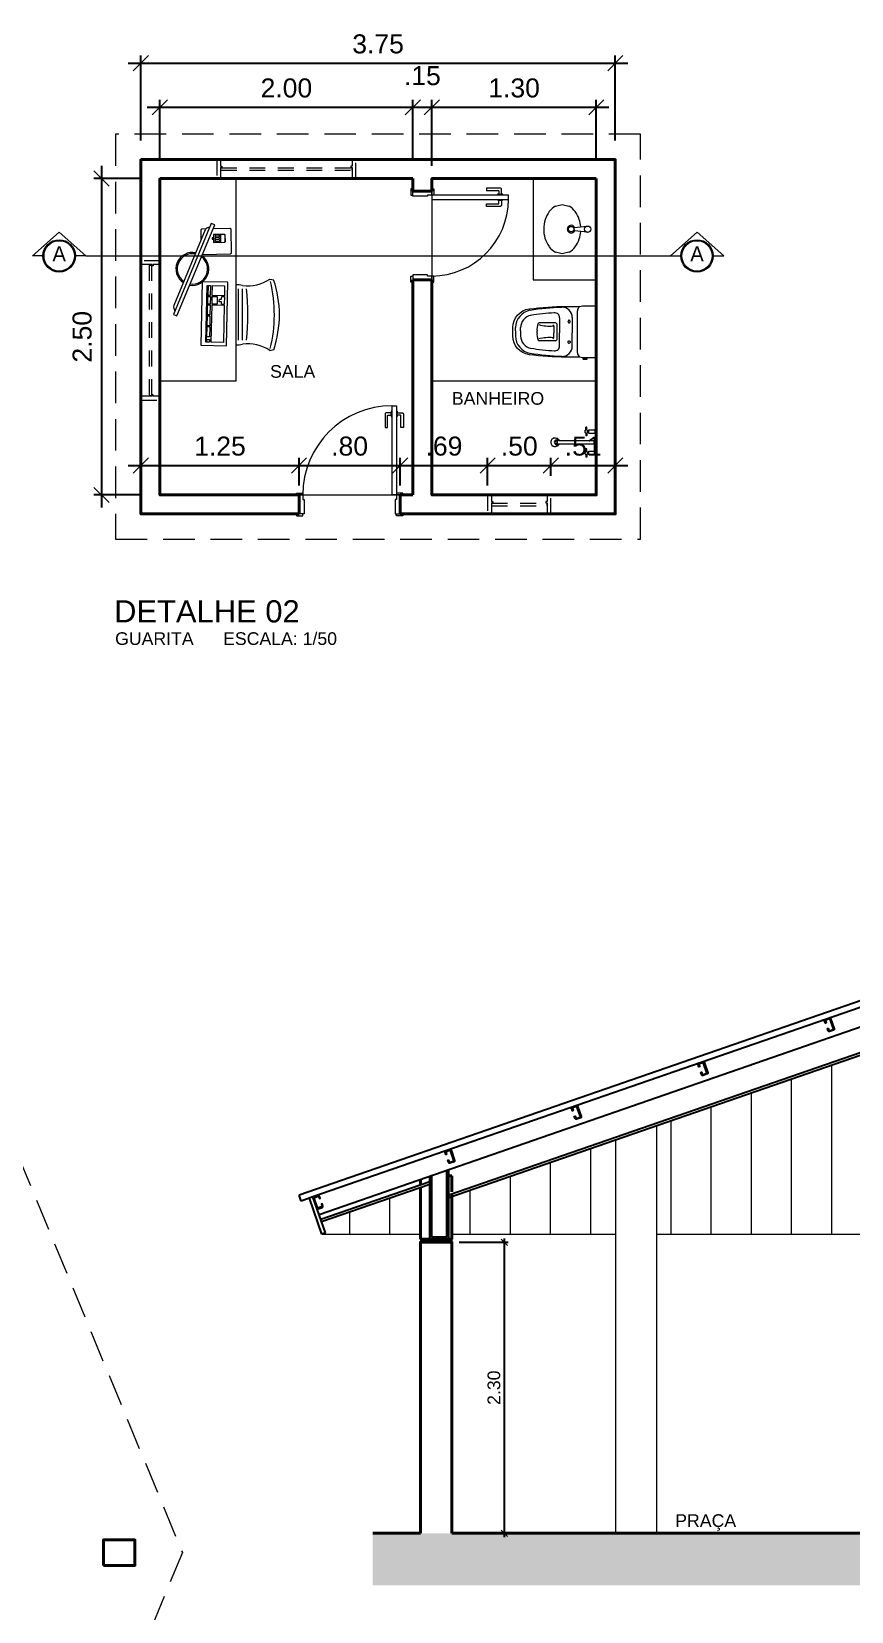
# Model space of a CAD drawing. Header units: metres. Extents: x 929 to 1666, y 1128 to 1372.
# Drawn here: x 1491.5 to 1497.98, y 1152.72 to 1165.2 of the extents above; entities that cross this region are included whole.
import ezdxf
from ezdxf.enums import TextEntityAlignment as Align

# ---------------------------------------------------------------- set-up
doc = ezdxf.new("R2010")
doc.units = ezdxf.units.M
for name, pattern in [('CONTINU', [0]), ('DASHDOTX2', [50.8, 25.4, -12.7, 0, -12.7]), ('DASHED2', [0.375, 0.25, -0.125]), ('HIDDEN2', [0.1875, 0.125, -0.0625])]:
    doc.linetypes.add(name, pattern=pattern)
doc.layers.get('0').update_dxf_attribs({"lineweight": 5})
for name, color, linetype in [('cielo falso de gypsum', 3, 'Continuous'), ('forro de durock', 3, 'Continuous'), ('KIRYA - TEXTO', 7, 'Continuous'), ('Perlin', 2, 'Continuous'), ('Techo', 2, 'Continuous')]:
    doc.layers.add(name, color=color, linetype=linetype)
for name, color, linetype, lineweight in [('KIRYA - COTAS', 7, 'Continuous', 5), ('KIRYA - PAREDE', 7, 'Continuous', 40), ('KIRYA - PAREDE VISTA', 7, 'Continuous', 15), ('KIRYA - PISO', 7, 'Continuous', 5), ('KIRYA - PROJEÇÃO', 7, 'DASHED2', 5), ('KIRYA - SQUADRIA', 7, 'Continuous', 5), ('KIRYA - SÍMBOLO', 7, 'Continuous', 5), ('LAYOUT-MOBILIA', 7, 'Continuous', 5), ('LAYOUT-WC_COZINHA', 7, 'Continuous', 5), ('PAREDES', 7, 'Continuous', 40)]:
    doc.layers.add(name, color=color, linetype=linetype, lineweight=lineweight)
doc.styles.add('CENTURY GOTHIC', font='GOTHIC.TTF')
doc.styles.add('EA_140_1-50', font='swissl.ttf', dxfattribs={"height": 0.175})
doc.styles.add('EA_60_1-100', font='swissl.ttf', dxfattribs={"height": 0.15})
doc.styles.add('EA_80_1-50', font='swissl.ttf', dxfattribs={"height": 0.1})
doc.dimstyles.new('1-100', dxfattribs={"dimtxt": 0.15, "dimasz": 0.12, "dimexe": 0.06, "dimexo": 0.15, "dimgap": 0.075, "dimtad": 1, "dimzin": 4, "dimdsep": 46, "dimtxsty": 'EA_60_1-100', "dimblk1": 'OBLIQUE', "dimblk2": 'OBLIQUE', "dimsah": 1, "dimcen": 0.09, "dimdle": 0.1, "dimclrd": 144, "dimclre": 144, "dimclrt": 256, "dimadec": 0, "dimazin": 0, "dimtfac": 1, "dimtofl": 0, "dimtmove": 2, "dimatfit": 3, "dimldrblk": 'OBLIQUE', "dimfxl": 1, "dimtolj": 1, "dimtzin": 0, "dimarcsym": 0})
doc.dimstyles.new('1-50', dxfattribs={"dimtxt": 0.1, "dimasz": 0.05, "dimexe": 0.03, "dimexo": 0.0625, "dimgap": 0.03, "dimtad": 1, "dimzin": 4, "dimdsep": 46, "dimtxsty": 'EA_80_1-50', "dimblk": 'OBLIQUE', "dimcen": 0.1, "dimdle": 0.03, "dimclrd": 144, "dimclre": 144, "dimclrt": 256, "dimadec": 0, "dimazin": 0, "dimtfac": 4, "dimtix": 1, "dimtmove": 2, "dimatfit": 3, "dimldrblk": 'OBLIQUE', "dimfxl": 1, "dimtolj": 1, "dimtzin": 4, "dimarcsym": 0})

# ---------------------------------------------------------------- blocks, each defined once
blk = doc.blocks.new('A$C0A671FCF')
at = {"layer": 'LAYOUT-WC_COZINHA'}
for p, q in [((0.104, 0.419), (0.075, 0.419)), ((0.075, 0.41), (0.104, 0.41)), ((0.15, 0.37), (0.15, 0.04)), ((0.19, 0.319), (0.19, 0.213)), ((0.29, 0.316), (0.29, 0.213)), ((0.313, 0.141), (0.313, 0.269)), ((0.323, 0.276), (0.452, 0.276)), ((0.335, 0.252), (0.345, 0.261)), ((0.335, 0.252), (0.335, 0.213)), ((0.19, 0.198), (0.19, 0.213)), ((0.19, 0.091), (0.19, 0.198)), ((0.29, 0.198), (0.29, 0.213)), ((0.29, 0.094), (0.29, 0.198)), ((0.323, 0.134), (0.452, 0.134)), ((0.335, 0.198), (0.335, 0.213)), ((0.335, 0.158), (0.335, 0.198)), ((0.335, 0.158), (0.345, 0.149)), ((0.469, 0.198), (0.469, 0.213)), ((0.6, 0.213), (0.6, 0.238)), ((0.6, 0.198), (0.6, 0.213)), ((0.6, 0.198), (0.6, 0.172)), ((0.64, 0.213), (0.64, 0.238)), ((0.64, 0.198), (0.64, 0.213)), ((0.64, 0.198), (0.64, 0.172))]:
    blk.add_line(p, q, dxfattribs=at)
for points in [[(0.66, 0.198), (0.66, 0.172, -0.377152), (0.529, 0.024, -0.032054), (0.239, 0.005), (0.129, 0.005, -0.127017), (0.11, 0), (0.012, 0, -0.414214), (0, 0.012), (0, 0.398, -0.414214), (0.012, 0.41), (0.075, 0.41), (0.075, 0.419, -0.414214), (0.08, 0.424), (0.099, 0.424, -0.414214), (0.104, 0.419), (0.104, 0.41), (0.11, 0.41, -0.127017), (0.129, 0.405), (0.239, 0.405, -0.032054), (0.529, 0.386, -0.377152), (0.66, 0.238), (0.66, 0.213)], [(0.216, 0.296, -0.1249), (0.219, 0.296, -0.105797), (0.221, 0.293, -0.086669), (0.223, 0.29, -0.076734), (0.224, 0.286, -0.076734), (0.223, 0.282, -0.086669), (0.221, 0.279, -0.105797), (0.219, 0.277, -0.1249), (0.216, 0.276, -0.1249), (0.213, 0.277, -0.105797), (0.21, 0.279, -0.086669), (0.208, 0.282, -0.076734), (0.208, 0.286, -0.076734), (0.208, 0.29, -0.086669), (0.21, 0.293, -0.105797), (0.213, 0.296, -0.1249)], [(0.216, 0.114, 0.1249), (0.219, 0.114, 0.105797), (0.221, 0.117, 0.086669), (0.223, 0.12, 0.076734), (0.224, 0.124, 0.076734), (0.223, 0.128, 0.086669), (0.221, 0.131, 0.105797), (0.219, 0.133, 0.1249), (0.216, 0.134, 0.1249), (0.213, 0.133, 0.105797), (0.21, 0.131, 0.086669), (0.208, 0.128, 0.076734), (0.208, 0.124, 0.076734), (0.208, 0.12, 0.086669), (0.21, 0.117, 0.105797), (0.213, 0.114, 0.1249)]]:
    blk.add_lwpolyline(points, format="xyb", close=True, dxfattribs=at)
for centre, radius, start, end in [((0.11, 0.37), 0.04, 0, 61.045), ((0.27, 0.319), 0.08, 88.1443, 180), ((0.207, -1.617), 2.016, 80.9502, 88.1443), ((0.33, 0.316), 0.04, 86.3667, 180), ((0.323, 0.266), 0.01, 90, 164.1688), ((0.207, -1.617), 1.976, 80.9502, 86.3667), ((0.37, 0.562), 0.312, 264.8948, 285.623), ((0.452, 0.266), 0.01, 18.5221, 90), ((0.319, 0.221), 0.15, 356.6619, 18.5221), ((0.494, 0.232), 0.106, 2.3498, 78.0127), ((0.494, 0.232), 0.146, 2.3498, 78.0127), ((0.323, 0.144), 0.01, 195.8312, 270), ((0.37, -0.152), 0.312, 74.377, 95.1052), ((0.452, 0.144), 0.01, 270, 341.4779), ((0.319, 0.189), 0.15, 341.4779, 3.3381), ((0.494, 0.178), 0.106, 281.9873, 357.6502), ((0.494, 0.178), 0.146, 281.9873, 357.6502), ((0.11, 0.04), 0.04, 298.955, 0), ((0.27, 0.091), 0.08, 180, 271.8557), ((0.207, 2.027), 2.016, 271.8557, 279.0498), ((0.33, 0.094), 0.04, 180, 273.6333), ((0.207, 2.027), 1.976, 273.6333, 279.0498)]:
    blk.add_arc(centre, radius, start, end, dxfattribs=at)
blk = doc.blocks.new('A$C331B23C5')
at = {"layer": 'LAYOUT-WC_COZINHA'}
for p, q in [((0.5, 0.8), (0, 0.8)), ((0, 0), (0, 0.8)), ((0.5, 0), (0.5, 0.8)), ((0.216, 0.582), (0.269, 0.596)), ((0.269, 0.596), (0.322, 0.582)), ((0.069, 0.424), (0.173, 0.413)), ((0.174, 0.387), (0.072, 0.375)), ((0.173, 0.413), (0.174, 0.387)), ((0.269, 0.204), (0.216, 0.218)), ((0.322, 0.218), (0.269, 0.204)), ((0.5, 0), (0, 0))]:
    blk.add_line(p, q, dxfattribs=at)
for centre, radius in [((0.069, 0.4), 0.025), ((0.199, 0.4), 0.0217)]:
    blk.add_circle(centre, radius, dxfattribs=at)
for centre, radius, start, end in [((0.329, 0.418), 0.202, 143.388, 162.8939), ((0.292, 0.445), 0.157, 119.1394, 143.388), ((0.246, 0.445), 0.157, 36.612, 60.8606), ((0.193, 0.405), 0.223, 17.1061, 36.612), ((0.386, 0.4), 0.263, 162.8939, 176.1275), ((0.386, 0.4), 0.263, 184.1096, 197.1061), ((0.199, 0.4), 0.0307, 206.008, 155.2876), ((0.152, 0.4), 0.263, 342.8939, 360), ((0.216, 0.412), 0.199, 356.4126, 17.1061), ((0.329, 0.382), 0.202, 197.1061, 216.612), ((0.292, 0.355), 0.157, 216.612, 240.8606), ((0.246, 0.355), 0.157, 299.1394, 323.388), ((0.21, 0.382), 0.202, 323.388, 342.8939)]:
    blk.add_arc(centre, radius, start, end, dxfattribs=at)
blk = doc.blocks.new('A$C73C23959')
at = {"layer": 'LAYOUT-WC_COZINHA', "linetype": 'CONTINU'}
for p, q in [((0.006, 0.229), (0, 0.229)), ((0, 0.229), (0, 0.177)), ((0.006, 0.177), (0, 0.177)), ((0.004, 0.152), (0, 0.152)), ((0, 0.152), (0, 0.085)), ((0.005, 0.152), (0.004, 0.152)), ((0.006, 0.151), (0.005, 0.152)), ((0.005, 0.152), (0.005, 0.152)), ((0.006, 0.229), (0.006, 0.177)), ((0.01, 0.223), (0.006, 0.223)), ((0.01, 0.184), (0.006, 0.184)), ((0.015, 0.135), (0.006, 0.151)), ((0.01, 0.223), (0.01, 0.184)), ((0.01, 0.19), (0.01, 0.216)), ((0.06, 0.216), (0.01, 0.216)), ((0.06, 0.19), (0.01, 0.19)), ((0.016, 0.134), (0.015, 0.135)), ((0.016, 0.134), (0.016, 0.134)), ((0.016, 0.134), (0.016, 0.134)), ((0.016, 0.134), (0.016, 0.103)), ((0.295, 0.132), (0.016, 0.132)), ((0.06, 0.216), (0.06, 0.19)), ((0.064, 0.212), (0.06, 0.212)), ((0.06, 0.196), (0.06, 0.194)), ((0.064, 0.194), (0.06, 0.194)), ((0.064, 0.212), (0.064, 0.194)), ((0.071, 0.21), (0.064, 0.21)), ((0.064, 0.197), (0.064, 0.209)), ((0.071, 0.197), (0.064, 0.197)), ((0.075, 0.213), (0.071, 0.213)), ((0.071, 0.213), (0.071, 0.193)), ((0.075, 0.193), (0.071, 0.193)), ((0.075, 0.237), (0.084, 0.237)), ((0.075, 0.213), (0.075, 0.237)), ((0.075, 0.193), (0.075, 0.17)), ((0.075, 0.17), (0.084, 0.17)), ((0.084, 0.213), (0.084, 0.237)), ((0.089, 0.213), (0.084, 0.213)), ((0.089, 0.193), (0.084, 0.193)), ((0.084, 0.193), (0.084, 0.17)), ((0.089, 0.213), (0.089, 0.193)), ((0.315, 0.138), (0.302, 0.138)), ((0.004, 0.085), (0, 0.085)), ((0.006, 0.06), (0, 0.06)), ((0, 0.06), (0, 0.008)), ((0.006, 0.008), (0, 0.008)), ((0.005, 0.085), (0.004, 0.085)), ((0.006, 0.086), (0.005, 0.085)), ((0.005, 0.085), (0.005, 0.085)), ((0.015, 0.102), (0.006, 0.086)), ((0.006, 0.06), (0.006, 0.008)), ((0.01, 0.053), (0.006, 0.053)), ((0.01, 0.014), (0.006, 0.014)), ((0.01, 0.053), (0.01, 0.014)), ((0.06, 0.047), (0.01, 0.047)), ((0.01, 0.021), (0.01, 0.047)), ((0.06, 0.021), (0.01, 0.021)), ((0.016, 0.103), (0.015, 0.102)), ((0.295, 0.105), (0.016, 0.105)), ((0.016, 0.103), (0.016, 0.103)), ((0.016, 0.103), (0.016, 0.103)), ((0.06, 0.047), (0.06, 0.021)), ((0.064, 0.043), (0.06, 0.043)), ((0.06, 0.026), (0.06, 0.025)), ((0.064, 0.025), (0.06, 0.025)), ((0.064, 0.043), (0.064, 0.025)), ((0.071, 0.04), (0.064, 0.04)), ((0.064, 0.028), (0.064, 0.039)), ((0.071, 0.027), (0.064, 0.027)), ((0.071, 0.043), (0.071, 0.023)), ((0.075, 0.043), (0.071, 0.043)), ((0.075, 0.023), (0.071, 0.023)), ((0.075, 0.067), (0.084, 0.067)), ((0.075, 0.043), (0.075, 0.067)), ((0.075, 0.023), (0.075, 0)), ((0.075, 0), (0.084, 0)), ((0.084, 0.043), (0.084, 0.067)), ((0.089, 0.043), (0.084, 0.043)), ((0.089, 0.023), (0.084, 0.023)), ((0.084, 0.023), (0.084, 0)), ((0.089, 0.043), (0.089, 0.023)), ((0.313, 0.099), (0.302, 0.099))]:
    blk.add_line(p, q, dxfattribs=at)
for centre, radius, start, end in [((0.302, 0.118), 0.0194, 223.0108, 135.6532), ((0.326, 0.109), 0.0419, 107.1064, 139.9831), ((0.297, 0.118), 0.0135, 262.5253, 97.4747), ((0.313, 0.118), 0.0194, 270, 94.8211), ((0.329, 0.106), 0.0458, 86.3106, 109.3787), ((0.328, 0.12), 0.0317, 43.6656, 82.9254), ((0.325, 0.119), 0.0352, 359.7637, 42.24), ((0.326, 0.128), 0.0419, 220.0169, 252.8936), ((0.329, 0.131), 0.0458, 250.6213, 273.6894), ((0.328, 0.116), 0.0317, 277.0746, 316.3344), ((0.325, 0.118), 0.0352, 317.76, 0.2363)]:
    blk.add_arc(centre, radius, start, end, dxfattribs=at)
blk = doc.blocks.new('*U289')
for points in [[(-0.67, 0.562), (-0.676, 0.562), (-0.676, 0.55), (-0.715, 0.55, 0.414214), (-0.725, 0.54), (-0.725, 0.433), (-0.705, 0.433), (-0.705, 0.525, -0.414214), (-0.7, 0.53), (-0.676, 0.53), (-0.676, 0.519), (-0.67, 0.519)], [(-0.635, 0.562), (-0.629, 0.562), (-0.629, 0.55), (-0.59, 0.55, -0.414214), (-0.58, 0.54), (-0.58, 0.433), (-0.6, 0.433), (-0.6, 0.525, 0.414214), (-0.605, 0.53), (-0.629, 0.53), (-0.629, 0.519), (-0.635, 0.519)]]:
    blk.add_lwpolyline(points, format="xyb")
for points in [[(-0.7, 0), (-0.635, 0), (-0.635, 0.605), (-0.67, 0.605), (-0.67, 0.015)], [(-0.676, 0.53), (-0.676, 0.55)], [(-0.629, 0.53), (-0.629, 0.55)], [(-0.67, 0), (-0.72, 0), (-0.72, 0.015), (-0.67, 0.015), (-0.67, -0.035), (-0.66, -0.035), (-0.66, -0.15), (-0.72, -0.15), (-0.72, -0.165), (-0.67, -0.165), (-0.67, -0.15)], [(-0.7, -0.15), (-0.7, 0)], [(-0.015, 0), (-0.03, 0), (0.02, 0), (0.02, 0.015), (-0.03, 0.015), (-0.03, -0.035), (-0.04, -0.035), (-0.04, -0.15), (0.02, -0.15), (0.02, -0.165), (-0.03, -0.165), (-0.03, -0.15)], [(0, -0.15), (0, 0)]]:
    blk.add_lwpolyline(points)
blk.add_arc((-0.635, 0), 0.605, 0, 90)
blk = doc.blocks.new('*U290')
for points in [[(0.03, 0), (-0.02, 0), (-0.02, -0.015), (0.03, -0.015), (0.03, 0.035), (0.04, 0.035), (0.04, 0.15), (-0.02, 0.15), (-0.02, 0.165), (0.03, 0.165), (0.03, 0.15)], [(0, 0.15), (0, 0)], [(0.82, 0), (0.77, 0), (0.82, 0), (0.82, -0.015), (0.77, -0.015), (0.77, 0.035), (0.76, 0.035), (0.76, 0.15), (0.82, 0.15), (0.82, 0.165), (0.77, 0.165), (0.77, 0.15)], [(0.8, 0.15), (0.8, 0)], [(0, 0), (0.065, 0), (0.065, -0.705), (0.03, -0.705), (0.03, -0.015)], [(0.024, -0.63), (0.024, -0.65)], [(0.071, -0.63), (0.071, -0.65)]]:
    blk.add_lwpolyline(points)
for points in [[(0.03, -0.662), (0.024, -0.662), (0.024, -0.65), (-0.015, -0.65, -0.414214), (-0.025, -0.64), (-0.025, -0.533), (-0.005, -0.533), (-0.005, -0.625, 0.414214), (0, -0.63), (0.024, -0.63), (0.024, -0.619), (0.03, -0.619)], [(0.065, -0.662), (0.071, -0.662), (0.071, -0.65), (0.11, -0.65, 0.414214), (0.12, -0.64), (0.12, -0.533), (0.1, -0.533), (0.1, -0.625, -0.414214), (0.095, -0.63), (0.071, -0.63), (0.071, -0.619), (0.065, -0.619)]]:
    blk.add_lwpolyline(points, format="xyb")
blk.add_arc((0.065, 0), 0.705, 270, 0)
blk = doc.blocks.new('A$C052F64AC')
at = {"layer": 'LAYOUT-MOBILIA'}
for p, q in [((0.794, 0.869), (0.8, 0.9)), ((1.359, 0.869), (1.352, 0.9)), ((1.278, 0.654), (0.871, 0.654)), ((0, 0.6), (1.6, 0.6)), ((1.278, 0.622), (0.871, 0.622)), ((0.365, 0.434), (0.354, 0.406)), ((0.354, 0.406), (1.074, 0.107)), ((1.086, 0.135), (0.365, 0.434)), ((0.39, 0.373), (0.381, 0.395)), ((0.441, 0.479), (0.504, 0.48)), ((0.442, 0.425), (0.505, 0.426)), ((0.406, 0.357), (1.002, 0.11)), ((1.074, 0.107), (1.086, 0.135)), ((0.018, 0), (1.582, 0)), ((1.025, 0.11), (1.047, 0.119))]:
    blk.add_line(p, q, dxfattribs=at)
for points in [[(0, 0.6), (1.6, 0.6), (1.6, 0), (0, 0)], [(0, 0.6), (1.6, 0.6), (1.6, 0), (0, 0)], [(0.816, 0.335), (1.316, 0.324), (1.321, 0.526), (0.82, 0.538)], [(0.924, 0.414), (0.844, 0.416), (0.847, 0.512), (0.926, 0.51)], [(0.933, 0.51), (0.994, 0.508), (0.993, 0.488), (0.974, 0.488), (0.973, 0.469), (0.952, 0.47), (0.952, 0.488), (0.933, 0.489)], [(1.293, 0.406), (0.999, 0.412), (1.001, 0.508), (1.295, 0.502)], [(0.469, 0.414), (0.479, 0.414), (0.48, 0.424), (0.467, 0.424)], [(0.844, 0.4), (0.924, 0.398), (0.923, 0.381), (0.844, 0.383)], [(1.292, 0.364), (0.844, 0.374), (0.844, 0.377), (1.292, 0.367)], [(0.991, 0.378), (0.931, 0.379), (0.932, 0.4), (0.992, 0.398)], [(0.992, 0.412), (0.932, 0.414), (0.933, 0.453), (0.993, 0.452)], [(1.078, 0.376), (0.998, 0.377), (0.998, 0.398), (1.078, 0.396)], [(1.164, 0.374), (1.084, 0.376), (1.085, 0.396), (1.164, 0.395)], [(1.25, 0.372), (1.17, 0.374), (1.171, 0.394), (1.251, 0.393)], [(1.292, 0.371), (1.271, 0.371), (1.271, 0.392), (1.293, 0.392)]]:
    blk.add_lwpolyline(points, close=True, dxfattribs=at)
for points in [[(0.599, 0.337, 0.00263), (0.599, 0.337), (0.594, 0.557, 0.414214), (0.584, 0.567), (0.404, 0.563, 0.414214), (0.394, 0.553), (0.397, 0.421)], [(0.48, 0.423), (0.505, 0.424), (0.503, 0.511, 0.414214), (0.496, 0.518), (0.447, 0.516, 0.414214), (0.441, 0.51), (0.442, 0.423), (0.468, 0.423)], [(0.441, 0.508, -0.414214), (0.446, 0.513), (0.498, 0.514, -0.414214), (0.503, 0.509)], [(0.398, 0.362), (0.399, 0.333, 0.414214), (0.409, 0.323), (0.485, 0.325)]]:
    blk.add_lwpolyline(points, format="xyb", dxfattribs=at)
for points in [[(0.448, 0.442, 1), (0.46, 0.442), (0.459, 0.467, 1), (0.448, 0.466)], [(0.467, 0.442, 1), (0.478, 0.442), (0.478, 0.467, 1), (0.467, 0.467)], [(0.486, 0.443, 1), (0.497, 0.443), (0.497, 0.467, 1), (0.485, 0.467)]]:
    blk.add_lwpolyline(points, format="xyb", close=True, dxfattribs=at)
for centre, radius, start, end in [((1.077, 0.084), 0.861, 71.3244, 108.7233), ((1.077, -0.222), 1.127, 76.3103, 103.5431), ((0.538, 0.696), 0.309, 352.0694, 34.0108), ((1.615, 0.696), 0.309, 146.0369, 187.9783), ((1.139, 0.6), 0.3, 169.7332, 180.0239), ((1.077, -1.185), 1.881, 83.8635, 96.2925), ((1.014, 0.6), 0.3, 0.0239, 10.3145), ((0.714, 0.257), 0.13, 350.8283, 144.1436), ((0.714, 0.257), 0.12, 351.9634, 143.0084), ((0.418, 0.385), 0.03, 202.4859, 247.4859), ((0.714, 0.257), 0.13, 168.5734, 326.3984), ((0.714, 0.257), 0.12, 169.5106, 325.4612), ((1.014, 0.138), 0.03, 247.4859, 292.4859)]:
    blk.add_arc(centre, radius, start, end, dxfattribs=at)
blk = doc.blocks.new('_OBLIQUE')
at = {"color": 0, "linetype": 'ByBlock'}
blk.add_line((-0.5, -0.5), (0.5, 0.5), dxfattribs=at)
blk = doc.blocks.new('*D389')
at = {"layer": 'Defpoints', "color": 0, "transparency": 16777216}
for p in [(1494.819, 1155.639), (1494.825, 1153.339), (1495.239, 1153.339)]:
    blk.add_point(p, dxfattribs=at)
at = {"layer": 'KIRYA - COTAS', "color": 144, "lineweight": -2, "transparency": 16777216}
for p, q in [((1494.882, 1155.639), (1495.269, 1155.639)), ((1495.239, 1155.669), (1495.239, 1153.309)), ((1494.888, 1153.339), (1495.269, 1153.339))]:
    blk.add_line(p, q, dxfattribs=at)
at = {"layer": 'KIRYA - COTAS', "color": 144, "lineweight": -2, "transparency": 16777216, "xscale": 0.05, "yscale": 0.05, "zscale": 0.05}
for p, rotation in [((1495.239, 1155.639), 90), ((1495.239, 1153.339), 270)]:
    blk.add_blockref('_OBLIQUE', p, dxfattribs=dict(at, rotation=rotation))
at = {"layer": 'KIRYA - COTAS', "transparency": 16777216, "insert": (1495.158, 1154.489), "char_height": 0.1, "attachment_point": 5, "rotation": 90, "style": 'EA_80_1-50'}
blk.add_mtext('\\A1;2.30', dxfattribs=at)
blk = doc.blocks.new('*D397')
at = {"layer": 'Defpoints', "color": 0, "transparency": 16777216}
for p in [(1494.517, 1164.606), (1492.517, 1164.043), (1494.517, 1164.043)]:
    blk.add_point(p, dxfattribs=at)
at = {"layer": 'KIRYA - COTAS', "color": 144, "lineweight": -2, "transparency": 16777216}
for p, q in [((1492.517, 1164.193), (1492.517, 1164.666)), ((1494.517, 1164.193), (1494.517, 1164.666)), ((1492.417, 1164.606), (1494.617, 1164.606))]:
    blk.add_line(p, q, dxfattribs=at)
at = {"layer": 'KIRYA - COTAS', "color": 144, "lineweight": -2, "transparency": 16777216, "xscale": 0.12, "yscale": 0.12, "zscale": 0.12, "rotation": 180}
blk.add_blockref('_OBLIQUE', (1492.517, 1164.606), dxfattribs=at)
at = {"layer": 'KIRYA - COTAS', "color": 144, "lineweight": -2, "transparency": 16777216, "xscale": 0.12, "yscale": 0.12, "zscale": 0.12}
blk.add_blockref('_OBLIQUE', (1494.517, 1164.606), dxfattribs=at)
at = {"layer": 'KIRYA - COTAS', "transparency": 16777216, "insert": (1493.517, 1164.758), "char_height": 0.15, "attachment_point": 5, "style": 'EA_60_1-100'}
blk.add_mtext('\\A1;2.00', dxfattribs=at)
blk = doc.blocks.new('*D398')
at = {"layer": 'Defpoints', "color": 0, "transparency": 16777216}
for p in [(1494.667, 1164.606), (1494.517, 1164.043), (1494.667, 1163.993)]:
    blk.add_point(p, dxfattribs=at)
at = {"layer": 'KIRYA - COTAS', "color": 144, "lineweight": -2, "transparency": 16777216}
for p, q in [((1494.517, 1164.193), (1494.517, 1164.666)), ((1494.667, 1164.143), (1494.667, 1164.666)), ((1494.417, 1164.606), (1494.767, 1164.606))]:
    blk.add_line(p, q, dxfattribs=at)
at = {"layer": 'KIRYA - COTAS', "color": 144, "lineweight": -2, "transparency": 16777216, "xscale": 0.12, "yscale": 0.12, "zscale": 0.12, "rotation": 180}
blk.add_blockref('_OBLIQUE', (1494.517, 1164.606), dxfattribs=at)
at = {"layer": 'KIRYA - COTAS', "color": 144, "lineweight": -2, "transparency": 16777216, "xscale": 0.12, "yscale": 0.12, "zscale": 0.12}
blk.add_blockref('_OBLIQUE', (1494.667, 1164.606), dxfattribs=at)
at = {"layer": 'KIRYA - COTAS', "transparency": 16777216, "insert": (1494.592, 1164.855), "char_height": 0.15, "attachment_point": 5, "style": 'EA_60_1-100'}
blk.add_mtext('\\A1;.15', dxfattribs=at)
blk = doc.blocks.new('*D399')
at = {"layer": 'Defpoints', "color": 0, "transparency": 16777216}
for p in [(1495.967, 1164.606), (1495.967, 1164.043), (1494.667, 1163.993)]:
    blk.add_point(p, dxfattribs=at)
at = {"layer": 'KIRYA - COTAS', "color": 144, "lineweight": -2, "transparency": 16777216}
for p, q in [((1494.667, 1164.143), (1494.667, 1164.666)), ((1495.967, 1164.193), (1495.967, 1164.666)), ((1494.567, 1164.606), (1496.067, 1164.606))]:
    blk.add_line(p, q, dxfattribs=at)
at = {"layer": 'KIRYA - COTAS', "color": 144, "lineweight": -2, "transparency": 16777216, "xscale": 0.12, "yscale": 0.12, "zscale": 0.12, "rotation": 180}
blk.add_blockref('_OBLIQUE', (1494.667, 1164.606), dxfattribs=at)
at = {"layer": 'KIRYA - COTAS', "color": 144, "lineweight": -2, "transparency": 16777216, "xscale": 0.12, "yscale": 0.12, "zscale": 0.12}
blk.add_blockref('_OBLIQUE', (1495.967, 1164.606), dxfattribs=at)
at = {"layer": 'KIRYA - COTAS', "transparency": 16777216, "insert": (1495.317, 1164.758), "char_height": 0.15, "attachment_point": 5, "style": 'EA_60_1-100'}
blk.add_mtext('\\A1;1.30', dxfattribs=at)
blk = doc.blocks.new('*D400')
at = {"layer": 'Defpoints', "color": 0, "transparency": 16777216}
for p in [(1492.517, 1164.043), (1492.055, 1161.543), (1492.517, 1161.543)]:
    blk.add_point(p, dxfattribs=at)
at = {"layer": 'KIRYA - COTAS', "color": 144, "lineweight": -2, "transparency": 16777216}
for p, q in [((1492.055, 1164.143), (1492.055, 1161.443)), ((1492.367, 1164.043), (1491.995, 1164.043)), ((1492.367, 1161.543), (1491.995, 1161.543))]:
    blk.add_line(p, q, dxfattribs=at)
at = {"layer": 'KIRYA - COTAS', "color": 144, "lineweight": -2, "transparency": 16777216, "xscale": 0.12, "yscale": 0.12, "zscale": 0.12}
for p, rotation in [((1492.055, 1164.043), 90), ((1492.055, 1161.543), 270)]:
    blk.add_blockref('_OBLIQUE', p, dxfattribs=dict(at, rotation=rotation))
at = {"layer": 'KIRYA - COTAS', "transparency": 16777216, "insert": (1491.903, 1162.793), "char_height": 0.15, "attachment_point": 5, "rotation": 90, "style": 'EA_60_1-100'}
blk.add_mtext('\\A1;2.50', dxfattribs=at)
blk = doc.blocks.new('*D410')
at = {"layer": 'Defpoints', "color": 0, "transparency": 16777216}
for p in [(1496.117, 1164.954), (1492.367, 1164.193), (1496.117, 1164.193)]:
    blk.add_point(p, dxfattribs=at)
at = {"layer": 'KIRYA - COTAS', "color": 144, "lineweight": -2, "transparency": 16777216}
for p, q in [((1492.367, 1164.343), (1492.367, 1165.014)), ((1496.117, 1164.343), (1496.117, 1165.014)), ((1492.267, 1164.954), (1496.217, 1164.954))]:
    blk.add_line(p, q, dxfattribs=at)
at = {"layer": 'KIRYA - COTAS', "color": 144, "lineweight": -2, "transparency": 16777216, "xscale": 0.12, "yscale": 0.12, "zscale": 0.12, "rotation": 180}
blk.add_blockref('_OBLIQUE', (1492.367, 1164.954), dxfattribs=at)
at = {"layer": 'KIRYA - COTAS', "color": 144, "lineweight": -2, "transparency": 16777216, "xscale": 0.12, "yscale": 0.12, "zscale": 0.12}
blk.add_blockref('_OBLIQUE', (1496.117, 1164.954), dxfattribs=at)
at = {"layer": 'KIRYA - COTAS', "transparency": 16777216, "insert": (1494.242, 1165.106), "char_height": 0.15, "attachment_point": 5, "style": 'EA_60_1-100'}
blk.add_mtext('\\A1;3.75', dxfattribs=at)
blk = doc.blocks.new('*D411')
at = {"layer": 'Defpoints', "color": 0, "transparency": 16777216}
for p in [(1493.617, 1161.776), (1492.367, 1161.393), (1493.617, 1161.468)]:
    blk.add_point(p, dxfattribs=at)
at = {"layer": 'KIRYA - COTAS', "color": 144, "lineweight": -2, "transparency": 16777216}
for p, q in [((1492.267, 1161.776), (1493.717, 1161.776)), ((1492.367, 1161.543), (1492.367, 1161.836)), ((1493.617, 1161.618), (1493.617, 1161.836))]:
    blk.add_line(p, q, dxfattribs=at)
at = {"layer": 'KIRYA - COTAS', "color": 144, "lineweight": -2, "transparency": 16777216, "xscale": 0.12, "yscale": 0.12, "zscale": 0.12, "rotation": 180}
blk.add_blockref('_OBLIQUE', (1492.367, 1161.776), dxfattribs=at)
at = {"layer": 'KIRYA - COTAS', "color": 144, "lineweight": -2, "transparency": 16777216, "xscale": 0.12, "yscale": 0.12, "zscale": 0.12}
blk.add_blockref('_OBLIQUE', (1493.617, 1161.776), dxfattribs=at)
at = {"layer": 'KIRYA - COTAS', "transparency": 16777216, "insert": (1492.992, 1161.928), "char_height": 0.15, "attachment_point": 5, "style": 'EA_60_1-100'}
blk.add_mtext('\\A1;1.25', dxfattribs=at)
blk = doc.blocks.new('*D412')
at = {"layer": 'Defpoints', "color": 0, "transparency": 16777216}
for p in [(1494.417, 1161.776), (1493.617, 1161.468), (1494.417, 1161.468)]:
    blk.add_point(p, dxfattribs=at)
at = {"layer": 'KIRYA - COTAS', "color": 144, "lineweight": -2, "transparency": 16777216}
for p, q in [((1493.517, 1161.776), (1494.517, 1161.776)), ((1493.617, 1161.618), (1493.617, 1161.836)), ((1494.417, 1161.618), (1494.417, 1161.836))]:
    blk.add_line(p, q, dxfattribs=at)
at = {"layer": 'KIRYA - COTAS', "color": 144, "lineweight": -2, "transparency": 16777216, "xscale": 0.12, "yscale": 0.12, "zscale": 0.12, "rotation": 180}
blk.add_blockref('_OBLIQUE', (1493.617, 1161.776), dxfattribs=at)
at = {"layer": 'KIRYA - COTAS', "color": 144, "lineweight": -2, "transparency": 16777216, "xscale": 0.12, "yscale": 0.12, "zscale": 0.12}
blk.add_blockref('_OBLIQUE', (1494.417, 1161.776), dxfattribs=at)
at = {"layer": 'KIRYA - COTAS', "transparency": 16777216, "insert": (1494.017, 1161.928), "char_height": 0.15, "attachment_point": 5, "style": 'EA_60_1-100'}
blk.add_mtext('\\A1;.80', dxfattribs=at)
blk = doc.blocks.new('*D413')
at = {"layer": 'Defpoints', "color": 0, "transparency": 16777216}
for p in [(1495.108, 1161.776), (1494.417, 1161.468), (1495.108, 1161.468)]:
    blk.add_point(p, dxfattribs=at)
at = {"layer": 'KIRYA - COTAS', "color": 144, "lineweight": -2, "transparency": 16777216}
for p, q in [((1494.317, 1161.776), (1495.208, 1161.776)), ((1494.417, 1161.618), (1494.417, 1161.836)), ((1495.108, 1161.618), (1495.108, 1161.836))]:
    blk.add_line(p, q, dxfattribs=at)
at = {"layer": 'KIRYA - COTAS', "color": 144, "lineweight": -2, "transparency": 16777216, "xscale": 0.12, "yscale": 0.12, "zscale": 0.12, "rotation": 180}
blk.add_blockref('_OBLIQUE', (1494.417, 1161.776), dxfattribs=at)
at = {"layer": 'KIRYA - COTAS', "color": 144, "lineweight": -2, "transparency": 16777216, "xscale": 0.12, "yscale": 0.12, "zscale": 0.12}
blk.add_blockref('_OBLIQUE', (1495.108, 1161.776), dxfattribs=at)
at = {"layer": 'KIRYA - COTAS', "transparency": 16777216, "insert": (1494.763, 1161.928), "char_height": 0.15, "attachment_point": 5, "style": 'EA_60_1-100'}
blk.add_mtext('\\A1;.69', dxfattribs=at)
blk = doc.blocks.new('*D414')
at = {"layer": 'Defpoints', "color": 0, "transparency": 16777216}
for p in [(1495.608, 1161.776), (1495.608, 1161.543), (1495.108, 1161.468)]:
    blk.add_point(p, dxfattribs=at)
at = {"layer": 'KIRYA - COTAS', "color": 144, "lineweight": -2, "transparency": 16777216}
for p, q in [((1495.008, 1161.776), (1495.708, 1161.776)), ((1495.108, 1161.618), (1495.108, 1161.836)), ((1495.608, 1161.693), (1495.608, 1161.836))]:
    blk.add_line(p, q, dxfattribs=at)
at = {"layer": 'KIRYA - COTAS', "color": 144, "lineweight": -2, "transparency": 16777216, "xscale": 0.12, "yscale": 0.12, "zscale": 0.12, "rotation": 180}
blk.add_blockref('_OBLIQUE', (1495.108, 1161.776), dxfattribs=at)
at = {"layer": 'KIRYA - COTAS', "color": 144, "lineweight": -2, "transparency": 16777216, "xscale": 0.12, "yscale": 0.12, "zscale": 0.12}
blk.add_blockref('_OBLIQUE', (1495.608, 1161.776), dxfattribs=at)
at = {"layer": 'KIRYA - COTAS', "transparency": 16777216, "insert": (1495.358, 1161.928), "char_height": 0.15, "attachment_point": 5, "style": 'EA_60_1-100'}
blk.add_mtext('\\A1;.50', dxfattribs=at)
blk = doc.blocks.new('*D415')
at = {"layer": 'Defpoints', "color": 0, "transparency": 16777216}
for p in [(1496.117, 1161.776), (1495.608, 1161.543), (1496.117, 1161.393)]:
    blk.add_point(p, dxfattribs=at)
at = {"layer": 'KIRYA - COTAS', "color": 144, "lineweight": -2, "transparency": 16777216}
for p, q in [((1495.508, 1161.776), (1496.217, 1161.776)), ((1495.608, 1161.693), (1495.608, 1161.836)), ((1496.117, 1161.543), (1496.117, 1161.836))]:
    blk.add_line(p, q, dxfattribs=at)
at = {"layer": 'KIRYA - COTAS', "color": 144, "lineweight": -2, "transparency": 16777216, "xscale": 0.12, "yscale": 0.12, "zscale": 0.12, "rotation": 180}
blk.add_blockref('_OBLIQUE', (1495.608, 1161.776), dxfattribs=at)
at = {"layer": 'KIRYA - COTAS', "color": 144, "lineweight": -2, "transparency": 16777216, "xscale": 0.12, "yscale": 0.12, "zscale": 0.12}
blk.add_blockref('_OBLIQUE', (1496.117, 1161.776), dxfattribs=at)
at = {"layer": 'KIRYA - COTAS', "transparency": 16777216, "insert": (1495.863, 1161.928), "char_height": 0.15, "attachment_point": 5, "style": 'EA_60_1-100'}
blk.add_mtext('\\A1;.51', dxfattribs=at)

msp = doc.modelspace()

# ---------------------------------------------------------------- hatches: boundary and pattern name
at = {"layer": 'KIRYA - PAREDE', "true_color": 0xc7c8ca}
h = msp.add_hatch(color=9, dxfattribs=at)
h.dxf.hatch_style = 1
h.paths.add_polyline_path([(1506, 1153.339), (1494.2, 1153.339), (1494.2, 1152.927), (1506, 1152.927)])
at = {"layer": 'KIRYA - PAREDE VISTA', "true_color": 0x939598}
h = msp.add_hatch(dxfattribs=at)
h.set_pattern_fill('ANSI31', color=252, scale=0.1, angle=45)
h.set_pattern_definition([(90, (12.56282, 19.62253), (-0.3175, 0), [])])
h.paths.add_polyline_path([(1504.078, 1156.446), (1504.078, 1155.702), (1505.375, 1155.702), (1505.375, 1155.997)])
h.paths.add_polyline_path([(1503.758, 1156.557), (1501.817, 1157.229), (1501.817, 1155.702), (1503.758, 1155.702)])
h.paths.add_polyline_path([(1498.167, 1157.155), (1496.442, 1156.557), (1496.442, 1155.702), (1498.167, 1155.702)])
h.paths.add_polyline_path([(1496.122, 1156.446), (1494.825, 1155.997), (1494.825, 1155.702), (1496.122, 1155.702)])
h.paths.add_polyline_path([(1494.576, 1156.069), (1493.795, 1155.799), (1493.829, 1155.702), (1494.576, 1155.702)])
h.paths.add_polyline_path([(1505.624, 1156.069), (1505.624, 1155.702), (1506.403, 1155.702), (1506.374, 1155.712), (1506.405, 1155.799)])

# ---------------------------------------------------------------- linework, layer by layer
at = {"layer": 'cielo falso de gypsum', "color": 18, "true_color": 0x000000}
for p, q in [((1500.1, 1157.845), (1494.801, 1156.01)), ((1500.1, 1157.824), (1494.801, 1155.989)), ((1494.651, 1156.117), (1493.789, 1155.818)), ((1494.651, 1156.095), (1493.795, 1155.799))]:
    msp.add_line(p, q, dxfattribs=at)
at = {"layer": 'forro de durock', "color": 18, "true_color": 0x000000}
for p, q in [((1494.651, 1155.664), (1494.651, 1156.159)), ((1494.666, 1155.679), (1494.666, 1156.164)), ((1494.786, 1155.679), (1494.786, 1156.206)), ((1494.801, 1155.664), (1494.801, 1156.211)), ((1494.801, 1155.664), (1494.651, 1155.664)), ((1494.786, 1155.679), (1494.666, 1155.679))]:
    msp.add_line(p, q, dxfattribs=at)
at = {"layer": 'KIRYA - PAREDE'}
for points in [[(1494.517, 1164.193), (1492.367, 1164.193), (1492.367, 1164.193)], [(1492.367, 1164.193), (1492.367, 1161.393), (1493.617, 1161.393)], [(1494.417, 1161.393), (1496.117, 1161.393), (1496.117, 1164.193), (1494.517, 1164.193)], [(1494.517, 1164.043), (1492.517, 1164.043), (1492.517, 1164.043)], [(1492.517, 1164.043), (1492.517, 1161.543), (1493.617, 1161.543)], [(1494.517, 1164.043), (1494.517, 1163.943)], [(1495.967, 1164.043), (1494.667, 1164.043), (1494.667, 1163.943)], [(1494.667, 1163.243), (1494.667, 1161.543), (1495.967, 1161.543), (1495.967, 1164.043)], [(1494.517, 1163.943), (1494.667, 1163.943)], [(1494.517, 1163.243), (1494.517, 1161.543)], [(1494.517, 1163.243), (1494.667, 1163.243)], [(1493.617, 1161.543), (1493.617, 1161.393)], [(1494.417, 1161.543), (1494.517, 1161.543)], [(1494.417, 1161.543), (1494.417, 1161.393)], [(1494.576, 1153.339), (1494.576, 1155.639), (1494.825, 1155.639), (1494.825, 1153.339)], [(1494.576, 1153.339), (1494.2, 1153.339)], [(1498.167, 1153.339), (1494.825, 1153.339)]]:
    msp.add_lwpolyline(points, dxfattribs=at)
msp.add_lwpolyline([(1492.07, 1153.085), (1492.07, 1153.287), (1492.319, 1153.287), (1492.319, 1153.085)], close=True, dxfattribs=at)
at = {"layer": 'KIRYA - PAREDE VISTA', "color": 251, "true_color": 0x636466}
for points in [[(1496.122, 1153.339), (1496.122, 1156.446), (1496.442, 1156.557), (1496.442, 1153.339)], [(1493.797, 1155.702), (1494.576, 1155.702)], [(1494.825, 1155.702), (1496.122, 1155.702)], [(1496.442, 1155.702), (1498.167, 1155.702)]]:
    msp.add_lwpolyline(points, dxfattribs=at)
at = {"layer": 'KIRYA - PISO'}
for points in [[(1494.667, 1163.943), (1494.667, 1163.243)], [(1495.967, 1162.443), (1494.667, 1162.443)], [(1493.617, 1161.543), (1494.417, 1161.543)]]:
    msp.add_lwpolyline(points, dxfattribs=at)
at = {"layer": 'KIRYA - PROJEÇÃO'}
msp.add_lwpolyline([(1496.317, 1161.193), (1496.317, 1164.393), (1492.167, 1164.393), (1492.167, 1161.193)], close=True, dxfattribs=at)
msp.add_lwpolyline([(1480.895, 1153.186), (1482.623, 1157.358), (1486.795, 1159.086), (1490.967, 1157.358), (1492.695, 1153.186), (1490.967, 1149.014), (1486.795, 1147.286), (1482.623, 1149.014), (1480.895, 1153.186)], dxfattribs=at)
at = {"layer": 'KIRYA - SQUADRIA', "linetype": 'HIDDEN2'}
for p, q in [((1492.997, 1164.193), (1492.967, 1164.193)), ((1492.967, 1164.193), (1492.967, 1164.043)), ((1492.997, 1164.193), (1492.997, 1164.14)), ((1494.037, 1164.193), (1492.997, 1164.193)), ((1492.997, 1164.14), (1493.007, 1164.14)), ((1492.997, 1164.13), (1492.997, 1164.043)), ((1493.007, 1164.13), (1492.997, 1164.13)), ((1493, 1164.128), (1494.034, 1164.128)), ((1493, 1164.108), (1493, 1164.128)), ((1493.007, 1164.14), (1493.007, 1164.13)), ((1494.027, 1164.14), (1494.027, 1164.13)), ((1494.037, 1164.14), (1494.027, 1164.14)), ((1494.027, 1164.13), (1494.037, 1164.13)), ((1494.034, 1164.128), (1494.034, 1164.108)), ((1494.037, 1164.193), (1494.037, 1164.14)), ((1494.037, 1164.193), (1494.067, 1164.193)), ((1494.037, 1164.13), (1494.037, 1164.043)), ((1494.067, 1164.043), (1494.067, 1164.193)), ((1492.967, 1164.043), (1492.997, 1164.043)), ((1494.037, 1164.043), (1492.997, 1164.043)), ((1493, 1164.108), (1494.034, 1164.108)), ((1494.067, 1164.043), (1494.037, 1164.043)), ((1492.367, 1163.393), (1492.367, 1163.363)), ((1492.517, 1163.393), (1492.367, 1163.393)), ((1492.517, 1163.363), (1492.517, 1163.393)), ((1492.455, 1163.363), (1492.367, 1163.363)), ((1492.367, 1162.323), (1492.367, 1163.363)), ((1492.432, 1163.359), (1492.432, 1162.325)), ((1492.432, 1163.359), (1492.452, 1163.359)), ((1492.452, 1163.359), (1492.452, 1162.325)), ((1492.455, 1163.353), (1492.455, 1163.363)), ((1492.465, 1163.353), (1492.455, 1163.353)), ((1492.517, 1163.363), (1492.465, 1163.363)), ((1492.465, 1163.363), (1492.465, 1163.353)), ((1492.517, 1162.323), (1492.517, 1163.363)), ((1492.455, 1162.323), (1492.367, 1162.323)), ((1492.367, 1162.293), (1492.367, 1162.323)), ((1492.367, 1162.293), (1492.517, 1162.293)), ((1492.452, 1162.325), (1492.432, 1162.325)), ((1492.465, 1162.333), (1492.455, 1162.333)), ((1492.455, 1162.333), (1492.455, 1162.323)), ((1492.465, 1162.323), (1492.465, 1162.333)), ((1492.517, 1162.323), (1492.465, 1162.323)), ((1492.517, 1162.323), (1492.517, 1162.293)), ((1495.138, 1161.543), (1495.108, 1161.543)), ((1495.108, 1161.543), (1495.108, 1161.393)), ((1495.138, 1161.543), (1495.138, 1161.49)), ((1495.578, 1161.543), (1495.138, 1161.543)), ((1495.578, 1161.543), (1495.578, 1161.49)), ((1495.578, 1161.543), (1495.608, 1161.543)), ((1495.608, 1161.393), (1495.608, 1161.543)), ((1495.108, 1161.393), (1495.138, 1161.393)), ((1495.138, 1161.49), (1495.148, 1161.49)), ((1495.138, 1161.48), (1495.138, 1161.393)), ((1495.148, 1161.48), (1495.138, 1161.48)), ((1495.578, 1161.393), (1495.138, 1161.393)), ((1495.141, 1161.478), (1495.575, 1161.478)), ((1495.141, 1161.458), (1495.141, 1161.478)), ((1495.141, 1161.458), (1495.575, 1161.458)), ((1495.148, 1161.49), (1495.148, 1161.48)), ((1495.568, 1161.49), (1495.568, 1161.48)), ((1495.578, 1161.49), (1495.568, 1161.49)), ((1495.568, 1161.48), (1495.578, 1161.48)), ((1495.575, 1161.478), (1495.575, 1161.458)), ((1495.578, 1161.48), (1495.578, 1161.393)), ((1495.608, 1161.393), (1495.578, 1161.393))]:
    msp.add_line(p, q, dxfattribs=at)
at = {"layer": 'KIRYA - SÍMBOLO'}
for p, q in [((1491.51, 1163.432), (1491.721, 1163.619)), ((1491.721, 1163.619), (1491.931, 1163.432)), ((1496.763, 1163.619), (1496.553, 1163.432)), ((1496.974, 1163.432), (1496.763, 1163.619)), ((1491.593, 1163.432), (1491.51, 1163.432)), ((1491.931, 1163.432), (1491.849, 1163.432)), ((1496.553, 1163.432), (1496.635, 1163.432)), ((1496.891, 1163.432), (1496.974, 1163.432))]:
    msp.add_line(p, q, dxfattribs=at)
at = {"layer": 'KIRYA - SÍMBOLO', "color": 11, "linetype": 'DASHDOTX2', "true_color": 0xf27172}
msp.add_line((1491.931, 1163.432), (1496.565, 1163.432), dxfattribs=at)
at = {"layer": 'KIRYA - SÍMBOLO'}
for centre, radius in [((1491.721, 1163.432), 0.128), ((1491.721, 1163.432), 0.12), ((1496.763, 1163.432), 0.128), ((1496.763, 1163.432), 0.12)]:
    msp.add_circle(centre, radius, dxfattribs=at)
at = {"layer": 'PAREDES', "color": 18, "true_color": 0x000000}
for p, q in [((1494.825, 1156.164), (1494.801, 1156.164)), ((1494.825, 1156.164), (1494.825, 1156.037)), ((1494.576, 1156.133), (1494.576, 1156.091)), ((1494.576, 1156.069), (1494.576, 1155.664)), ((1494.825, 1156.016), (1494.825, 1155.664)), ((1494.801, 1155.664), (1494.576, 1155.664)), ((1494.825, 1155.639), (1494.576, 1155.639)), ((1494.586, 1155.664), (1494.586, 1155.639)), ((1494.825, 1155.664), (1494.801, 1155.664)), ((1494.819, 1155.664), (1494.819, 1155.639))]:
    msp.add_line(p, q, dxfattribs=at)
at = {"layer": 'Perlin', "color": 18, "true_color": 0x000000}
for points in [[(1497.81, 1157.303, -0.414214), (1497.8, 1157.308), (1497.794, 1157.326), (1497.799, 1157.328), (1497.805, 1157.312, 0.414214), (1497.81, 1157.309), (1497.839, 1157.319, 0.414214), (1497.841, 1157.324), (1497.815, 1157.401, 0.414214), (1497.81, 1157.403), (1497.781, 1157.393, 0.414214), (1497.778, 1157.388), (1497.784, 1157.372), (1497.778, 1157.37), (1497.772, 1157.389, -0.414214), (1497.776, 1157.398), (1497.811, 1157.41, -0.414214), (1497.819, 1157.406), (1497.848, 1157.324, -0.414214), (1497.843, 1157.314)], [(1496.81, 1156.956, -0.414214), (1496.8, 1156.961), (1496.794, 1156.979), (1496.799, 1156.981), (1496.805, 1156.965, 0.414214), (1496.81, 1156.963), (1496.839, 1156.973, 0.414214), (1496.841, 1156.978), (1496.815, 1157.054, 0.414214), (1496.81, 1157.057), (1496.781, 1157.047, 0.414214), (1496.778, 1157.042), (1496.784, 1157.026), (1496.778, 1157.024), (1496.772, 1157.043, -0.414214), (1496.776, 1157.052), (1496.811, 1157.064, -0.414214), (1496.819, 1157.06), (1496.848, 1156.978, -0.414214), (1496.843, 1156.968)], [(1495.81, 1156.61, -0.414214), (1495.8, 1156.615), (1495.793, 1156.633), (1495.799, 1156.635), (1495.805, 1156.619, 0.414214), (1495.81, 1156.616), (1495.839, 1156.626, 0.414214), (1495.841, 1156.631), (1495.814, 1156.708, 0.414214), (1495.809, 1156.71), (1495.781, 1156.7, 0.414214), (1495.778, 1156.695), (1495.784, 1156.679), (1495.778, 1156.677), (1495.771, 1156.697, -0.414214), (1495.775, 1156.705), (1495.811, 1156.717, -0.414214), (1495.819, 1156.713), (1495.847, 1156.631, -0.414214), (1495.842, 1156.621)], [(1494.81, 1156.264, -0.414214), (1494.8, 1156.268), (1494.794, 1156.286), (1494.799, 1156.288), (1494.805, 1156.272, 0.414214), (1494.81, 1156.27), (1494.839, 1156.28, 0.414214), (1494.841, 1156.285), (1494.815, 1156.362, 0.414214), (1494.809, 1156.364), (1494.781, 1156.354, 0.414214), (1494.778, 1156.349), (1494.784, 1156.333), (1494.778, 1156.331), (1494.771, 1156.35, -0.414214), (1494.776, 1156.359), (1494.811, 1156.371, -0.414214), (1494.819, 1156.367), (1494.847, 1156.285, -0.414214), (1494.843, 1156.275)], [(1493.8, 1155.914, 0.414214), (1493.805, 1155.924), (1493.799, 1155.942), (1493.794, 1155.94), (1493.799, 1155.924, -0.414214), (1493.797, 1155.919), (1493.768, 1155.909, -0.414214), (1493.763, 1155.911), (1493.736, 1155.988, -0.414214), (1493.739, 1155.993), (1493.767, 1156.003, -0.414214), (1493.772, 1156.001), (1493.778, 1155.984), (1493.784, 1155.986), (1493.777, 1156.006, 0.414214), (1493.769, 1156.01), (1493.733, 1155.998, 0.414214), (1493.729, 1155.989), (1493.758, 1155.908, 0.414214), (1493.768, 1155.903)]]:
    msp.add_lwpolyline(points, format="xyb", close=True, dxfattribs=at)
at = {"layer": 'Techo', "color": 18, "true_color": 0x000000}
for p, q in [((1500.1, 1158.255), (1493.618, 1156.01)), ((1500.1, 1158.203), (1493.727, 1155.996)), ((1500.1, 1158.046), (1493.776, 1155.856)), ((1493.635, 1155.963), (1493.618, 1156.01)), ((1493.727, 1155.996), (1493.635, 1155.963)), ((1493.797, 1155.702), (1493.699, 1155.986)), ((1493.825, 1155.712), (1493.727, 1155.996)), ((1493.825, 1155.712), (1493.797, 1155.702))]:
    msp.add_line(p, q, dxfattribs=at)

# ---------------------------------------------------------------- block references
at = {"layer": 'KIRYA - SQUADRIA'}
for name, p, rotation in [('*U289', (1494.667, 1163.243), 270.0000000000035), ('*U290', (1494.417, 1161.543), 180.0000000000034)]:
    msp.add_blockref(name, p, dxfattribs=dict(at, rotation=rotation))
at = {"layer": 'LAYOUT-MOBILIA', "rotation": 270.0000000000035}
msp.add_blockref('A$C052F64AC', (1492.517, 1164.043), dxfattribs=at)
at = {"layer": 'LAYOUT-WC_COZINHA', "color": 7, "rotation": 180.0000000000034}
for name, p in [('A$C331B23C5', (1495.967, 1164.043)), ('A$C0A671FCF', (1495.967, 1163.037)), ('A$C73C23959', (1495.967, 1162.078))]:
    msp.add_blockref(name, p, dxfattribs=at)

# ---------------------------------------------------------------- texts
at = {"layer": 'KIRYA - SÍMBOLO', "style": 'CENTURY GOTHIC'}
for p in [(1491.721, 1163.448), (1496.763, 1163.448)]:
    msp.add_text('A', height=0.12, dxfattribs=at).set_placement(p, align=Align.MIDDLE_CENTER)
at = {"layer": 'KIRYA - TEXTO'}
for s, height, style, p in [('SALA', 0.1, 'EA_80_1-50', (1493.388, 1162.469)), ('BANHEIRO', 0.1, 'EA_80_1-50', (1494.825, 1162.256)), ('DETALHE 02', 0.175, 'EA_140_1-50', (1492.155, 1160.536)), ('GUARITA      ESCALA: 1/50', 0.1, 'EA_80_1-50', (1492.163, 1160.358)), ('PRAÇA', 0.1, 'EA_80_1-50', (1496.591, 1153.389))]:
    msp.add_text(s, height=height, dxfattribs=dict(at, style=style)).set_placement(p)

# ---------------------------------------------------------------- dimensions: what is measured, and where the dimension line sits
at = {"layer": 'KIRYA - COTAS'}
for base, p1, p2, picture, middle in [((1496.117, 1164.954), (1492.367, 1164.193), (1496.117, 1164.193), '*D410', (1494.242, 1165.106)), ((1494.667, 1164.606), (1494.517, 1164.043), (1494.667, 1163.993), '*D398', (1494.592, 1164.855)), ((1494.517, 1164.606), (1492.517, 1164.043), (1494.517, 1164.043), '*D397', (1493.517, 1164.758)), ((1495.967, 1164.606), (1494.667, 1163.993), (1495.967, 1164.043), '*D399', (1495.317, 1164.758)), ((1493.617, 1161.776), (1492.367, 1161.393), (1493.617, 1161.468), '*D411', (1492.992, 1161.928)), ((1494.417, 1161.776), (1493.617, 1161.468), (1494.417, 1161.468), '*D412', (1494.017, 1161.928)), ((1495.108, 1161.776), (1494.417, 1161.468), (1495.108, 1161.468), '*D413', (1494.763, 1161.928)), ((1495.608, 1161.776), (1495.108, 1161.468), (1495.608, 1161.543), '*D414', (1495.358, 1161.928)), ((1496.117, 1161.776), (1495.608, 1161.543), (1496.117, 1161.393), '*D415', (1495.863, 1161.928))]:
    dim = msp.add_linear_dim(base=base, p1=p1, p2=p2, dimstyle='1-100', override={"dimfxl": 1.25}, dxfattribs=at)
    dim.commit()
    dim.dimension.update_dxf_attribs({"geometry": picture, "text_midpoint": middle})
dim = msp.add_linear_dim(base=(1492.055, 1161.543), p1=(1492.517, 1164.043), p2=(1492.517, 1161.543), angle=90, dimstyle='1-100', override={"dimfxl": 1.25}, dxfattribs=at)
dim.commit()
dim.dimension.update_dxf_attribs({"geometry": '*D400', "text_midpoint": (1491.903, 1162.793)})
dim = msp.add_linear_dim(base=(1495.239, 1153.339), p1=(1494.819, 1155.639), p2=(1494.825, 1153.339), angle=90, dimstyle='1-50', dxfattribs=at)
dim.commit()
dim.dimension.update_dxf_attribs({"geometry": '*D389', "text_midpoint": (1495.158, 1154.489)})

doc.saveas('drawing.dxf')
